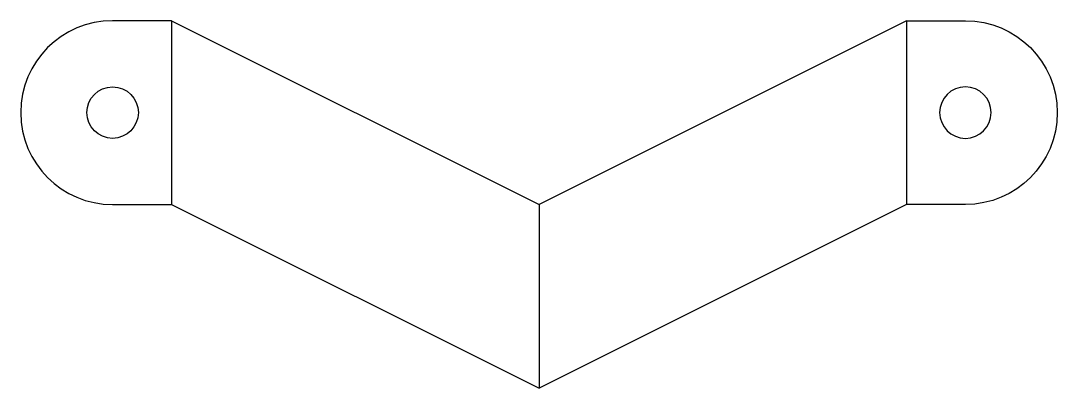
# Model space of a CAD drawing. Extents: x -70 to 70, y -50 to 0.
import ezdxf

# ---------------------------------------------------------------- set-up
doc = ezdxf.new("R2010")
doc.units = 0
doc.header["$MEASUREMENT"] = 0
doc.layers.add('VISIBLE', color=7, linetype='CONTINUOUS')

msp = doc.modelspace()

# ---------------------------------------------------------------- linework, layer by layer
at = {"layer": 'VISIBLE'}
for p, q in [((-50, 0), (-58, 0)), ((50, 0), (0, -25)), ((50, 0), (50, -25)), ((50, 0), (58, 0)), ((-50, 0), (-50, -25)), ((-50, 0), (0, -25)), ((-58, -25), (-50, -25)), ((-50, -25), (0, -50)), ((0, -25), (0, -50)), ((50, -25), (0, -50)), ((58, -25), (50, -25))]:
    msp.add_line(p, q, dxfattribs=at)
msp.add_circle((-58, -12.5), 3.5, dxfattribs=at)
at = {"layer": 'VISIBLE', "extrusion": (0, 0, -1)}
msp.add_circle((-58, -12.5), 3.5, dxfattribs=at)
at = {"layer": 'VISIBLE'}
msp.add_arc((-58, -12.5), 12.5, 90, 270, dxfattribs=at)
at = {"layer": 'VISIBLE', "extrusion": (0, 0, -1)}
msp.add_arc((-58, -12.5), 12.5, 90, 270, dxfattribs=at)

doc.saveas('drawing.dxf')
